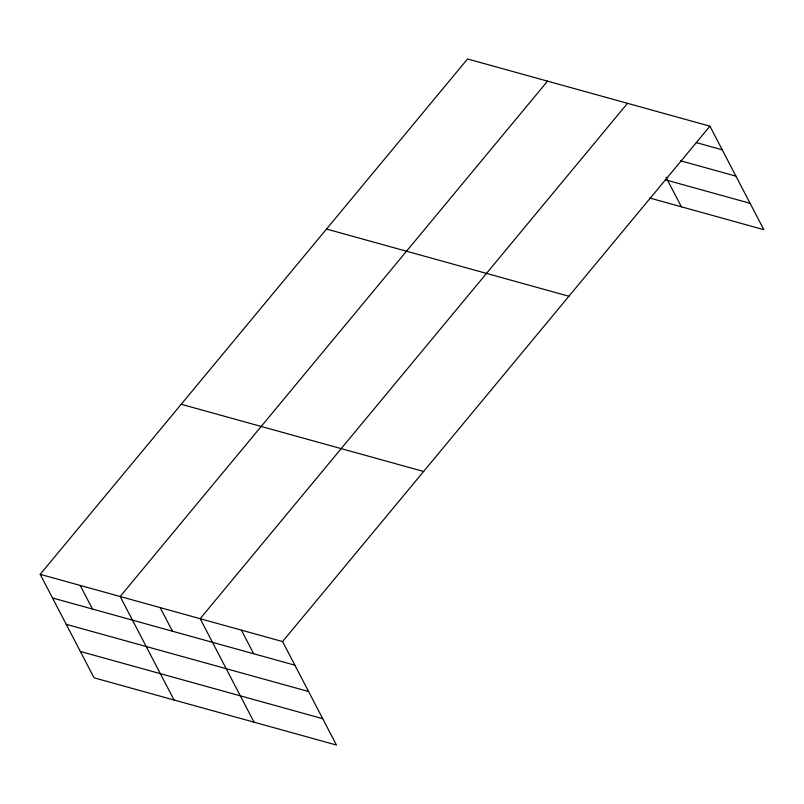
<?xml version="1.0" encoding="UTF-8"?>
<svg xmlns="http://www.w3.org/2000/svg" width="804" height="804" viewBox="0 0 804 804"><rect width="100%" height="100%" fill="white"/><g stroke="black" fill="none" stroke-linecap="round" stroke-linejoin="round"><path stroke-width="1.21" d="M40.2 574.337L282.576 641.552L336.444 745.037L94.068 677.822L40.2 574.337L467.556 58.963L709.932 126.178L763.8 229.663L649.632 197.995M547.544 81.144L120.178 596.518L174.056 700.003M627.522 103.324L200.166 618.698L254.034 722.183M282.576 641.552L709.932 126.178M696.334 142.62L722.233 149.805M680.616 160.81L735.951 176.156M665.32 179.805L750.082 203.301M326.535 229.039L568.9 296.254M181.232 404.271L423.597 471.476M52.501 597.965L294.867 665.179M66.219 624.326L308.585 691.53M80.35 651.471L322.726 718.686M665.983 177.192L681.39 206.809M241.371 630.125L253.672 653.752M160.177 607.613L172.468 631.24M80.189 585.433L92.49 609.06"/></g></svg>
